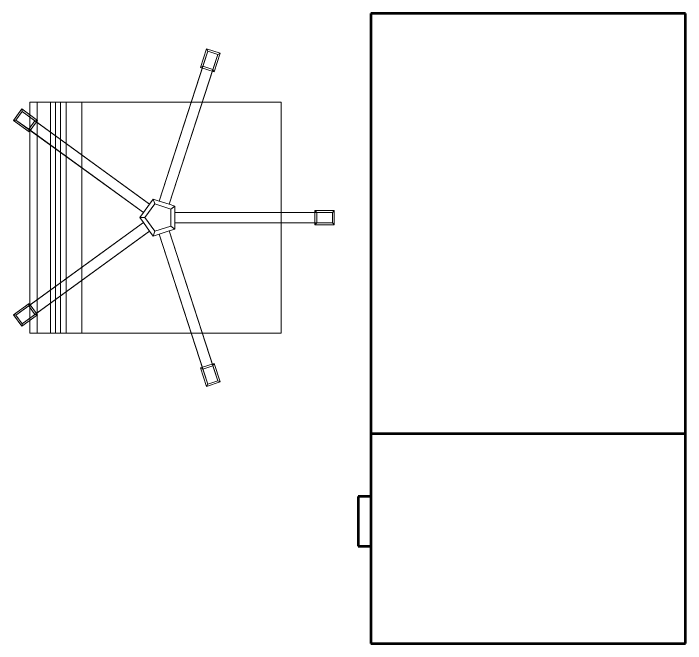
# Model space of a CAD drawing. Header units: millimetres. Extents: x 521 to 148073, y -17811 to 32040.
# Drawn here: x 144337 to 145618, y -17487 to -16287 of the extents above; entities that cross this region are included whole.
import ezdxf

# ---------------------------------------------------------------- set-up
doc = ezdxf.new("R2010")
doc.units = ezdxf.units.MM
doc.layers.add('DLXFURN', color=1, linetype='Continuous', lineweight=0)
doc.layers.add('kab žlab', color=6, linetype='Continuous')

# ---------------------------------------------------------------- blocks, each defined once
blk = doc.blocks.new('pracovni stul')
at = {"layer": 'kab žlab', "lineweight": 53}
for p, q in [((-10629.8, 4149.5), (-10629.8, 2949.5)), ((-10029.8, 4149.5), (-10629.8, 4149.5)), ((-10029.8, 2949.5), (-10029.8, 4149.5)), ((-10629.8, 3349.5), (-10029.8, 3349.5)), ((-10629.8, 3229.5), (-10653.6, 3229.5)), ((-10653.6, 3229.5), (-10653.6, 3135.3)), ((-10653.6, 3135.3), (-10629.8, 3135.3)), ((-10629.8, 2949.5), (-10029.8, 2949.5))]:
    blk.add_line(p, q, dxfattribs=at)
blk = doc.blocks.new('*U67')
for p, q in [((-0.1851, 0.2778), (-0.207, 0.2619)), ((-0.207, 0.2619), (-0.1851, 0.2778)), ((-0.2021, 0.2611), (-0.1859, 0.2729)), ((-0.1859, 0.2729), (-0.2021, 0.2611)), ((-0.1859, 0.2729), (-0.2021, 0.2611)), ((-0.2021, 0.2611), (-0.1859, 0.2729)), ((-0.1851, 0.2778), (-0.1859, 0.2729)), ((-0.1859, 0.2729), (-0.1851, 0.2778)), ((-0.1859, 0.2729), (-0.1859, 0.2729)), ((-0.1682, 0.2486), (-0.1859, 0.2729)), ((-0.1859, 0.2729), (-0.0095, 0.0301)), ((-0.1859, 0.2729), (-0.1859, 0.2729)), ((-0.0095, 0.0301), (-0.1859, 0.2729)), ((-0.1859, 0.2729), (-0.1682, 0.2486)), ((-0.1633, 0.2478), (-0.1851, 0.2778)), ((-0.1851, 0.2778), (-0.1633, 0.2478)), ((0.0095, 0.0301), (0.1859, 0.2729)), ((0.1859, 0.2729), (0.0095, 0.0301)), ((0.1851, 0.2778), (0.1633, 0.2478)), ((0.1633, 0.2478), (0.1851, 0.2778)), ((0.1859, 0.2729), (0.1682, 0.2486)), ((0.1682, 0.2486), (0.1859, 0.2729)), ((0.1859, 0.2729), (0.1851, 0.2778)), ((0.1851, 0.2778), (0.1859, 0.2729)), ((0.207, 0.2619), (0.1851, 0.2778)), ((0.1851, 0.2778), (0.207, 0.2619)), ((0.1859, 0.2729), (0.1859, 0.2729)), ((0.1859, 0.2729), (0.2021, 0.2611)), ((0.2021, 0.2611), (0.1859, 0.2729)), ((0.1859, 0.2729), (0.1859, 0.2729)), ((0.2021, 0.2611), (0.1859, 0.2729)), ((0.1859, 0.2729), (0.2021, 0.2611)), ((-0.207, 0.2619), (-0.1852, 0.2319)), ((-0.2021, 0.2611), (-0.207, 0.2619)), ((-0.207, 0.2619), (-0.2021, 0.2611)), ((-0.1852, 0.2319), (-0.207, 0.2619)), ((-0.0257, 0.0184), (-0.2021, 0.2611)), ((-0.2021, 0.2611), (-0.1844, 0.2368)), ((-0.2021, 0.2611), (-0.2021, 0.2611)), ((-0.2021, 0.2611), (-0.2021, 0.2611)), ((-0.2021, 0.2611), (-0.0257, 0.0184)), ((-0.1844, 0.2368), (-0.2021, 0.2611)), ((0.2021, 0.2611), (0.0257, 0.0184)), ((0.0257, 0.0184), (0.2021, 0.2611)), ((0.1844, 0.2368), (0.2021, 0.2611)), ((0.2021, 0.2611), (0.1844, 0.2368)), ((0.1852, 0.2319), (0.207, 0.2619)), ((0.207, 0.2619), (0.1852, 0.2319)), ((0.207, 0.2619), (0.2021, 0.2611)), ((0.2021, 0.2611), (0.207, 0.2619)), ((0.2021, 0.2611), (0.2021, 0.2611)), ((0.2021, 0.2611), (0.2021, 0.2611)), ((-0.22, 0.2468), (-0.22, 0.2071)), ((0.22, 0.2468), (-0.22, 0.2468)), ((-0.22, 0.1883), (-0.22, 0.2468)), ((-0.22, 0.2468), (0.22, 0.2468)), ((-0.22, 0.2468), (-0.22, 0.1883)), ((-0.22, 0.2071), (-0.22, 0.2468)), ((-0.1852, 0.2319), (-0.1633, 0.2478)), ((-0.1633, 0.2478), (-0.1852, 0.2319)), ((-0.1844, 0.2368), (-0.1682, 0.2486)), ((-0.1682, 0.2486), (-0.1844, 0.2368)), ((-0.0095, 0.0301), (-0.1682, 0.2486)), ((-0.1682, 0.2486), (-0.0095, 0.0301)), ((-0.1633, 0.2478), (-0.1682, 0.2486)), ((-0.1682, 0.2486), (-0.1633, 0.2478)), ((0.1682, 0.2486), (0.0095, 0.0301)), ((0.0095, 0.0301), (0.1682, 0.2486)), ((0.1633, 0.2478), (0.1682, 0.2486)), ((0.1682, 0.2486), (0.1633, 0.2478)), ((0.1633, 0.2478), (0.1852, 0.2319)), ((0.1852, 0.2319), (0.1633, 0.2478)), ((0.1682, 0.2486), (0.1844, 0.2368)), ((0.1844, 0.2368), (0.1682, 0.2486)), ((0.22, 0.2071), (0.22, 0.2468)), ((0.22, 0.2468), (0.22, 0.1883)), ((0.22, 0.2468), (0.22, 0.2071)), ((0.22, 0.1883), (0.22, 0.2468)), ((-0.22, 0.1978), (-0.22, 0.2327)), ((-0.22, 0.2327), (0.22, 0.2327)), ((0.22, 0.2327), (-0.22, 0.2327)), ((-0.22, 0.2327), (-0.22, 0.1883)), ((-0.22, 0.1883), (-0.22, 0.2327)), ((-0.22, 0.2327), (-0.22, 0.1978)), ((-0.1852, 0.2319), (-0.1844, 0.2368)), ((-0.1844, 0.2368), (-0.1852, 0.2319)), ((-0.1844, 0.2368), (-0.0257, 0.0184)), ((-0.0257, 0.0184), (-0.1844, 0.2368)), ((0.0257, 0.0184), (0.1844, 0.2368)), ((0.1844, 0.2368), (0.0257, 0.0184)), ((0.1852, 0.2319), (0.1844, 0.2368)), ((0.1844, 0.2368), (0.1852, 0.2319)), ((0.22, 0.2327), (0.22, 0.1978)), ((0.22, 0.1883), (0.22, 0.2327)), ((0.22, 0.2327), (0.22, 0.1883)), ((0.22, 0.1978), (0.22, 0.2327)), ((-0.22, 0.2071), (0.22, 0.2071)), ((-0.22, 0.2071), (-0.22, 0.1475)), ((0.22, 0.2071), (-0.22, 0.2071)), ((-0.22, 0.1475), (-0.22, 0.2071)), ((0.22, 0.1475), (0.22, 0.2071)), ((0.22, 0.2071), (0.22, 0.1475)), ((-0.22, -0.2322), (-0.22, 0.1978)), ((-0.22, 0.1978), (0.22, 0.1978)), ((0.22, 0.1978), (-0.22, 0.1978)), ((-0.22, 0.1978), (-0.22, -0.2322)), ((0.22, 0.1978), (0.22, -0.2322)), ((0.22, -0.2322), (0.22, 0.1978)), ((-0.22, 0.1884), (0.22, 0.1884)), ((-0.22, 0.1475), (-0.22, 0.1884)), ((-0.22, 0.1884), (-0.22, 0.1775)), ((0.22, 0.1884), (-0.22, 0.1884)), ((-0.22, 0.1884), (-0.22, 0.1475)), ((-0.22, 0.1775), (-0.22, 0.1884)), ((-0.22, 0.1883), (0.22, 0.1883)), ((0.22, 0.1883), (-0.22, 0.1883)), ((0.22, 0.1884), (0.22, 0.1475)), ((0.22, 0.1775), (0.22, 0.1884)), ((0.22, 0.1475), (0.22, 0.1884)), ((0.22, 0.1884), (0.22, 0.1775)), ((-0.22, 0.1775), (0.22, 0.1775)), ((-0.22, 0.1775), (-0.22, -0.2322)), ((0.22, 0.1775), (-0.22, 0.1775)), ((-0.22, -0.2322), (-0.22, 0.1775)), ((0.22, -0.2322), (0.22, 0.1775)), ((0.22, 0.1775), (0.22, -0.2322)), ((-0.22, 0.1475), (0.22, 0.1475)), ((0.22, 0.1475), (-0.22, 0.1475)), ((-0.026, 0.0085), (0, 0.0274)), ((0, 0.0274), (-0.026, 0.0085)), ((-0.0257, 0.0184), (-0.0095, 0.0301)), ((-0.0095, 0.0301), (-0.0257, 0.0184)), ((-0.0095, 0.0301), (-0.0257, 0.0184)), ((-0.0257, 0.0184), (-0.0095, 0.0301)), ((-0.0095, 0.0301), (-0.0257, 0.0184)), ((-0.0257, 0.0184), (-0.0095, 0.0301)), ((0, 0.0371), (-0.0095, 0.0301)), ((-0.0095, 0.0301), (0, 0.0371)), ((-0.0095, 0.0301), (-0.0095, 0.0301)), ((-0.0095, 0.0301), (-0.0095, 0.0301)), ((0.0095, 0.0301), (0, 0.0371)), ((0, 0.0371), (0, 0.0274)), ((0, 0.0274), (0, 0.0371)), ((0, 0.0371), (0.0095, 0.0301)), ((0, 0.0274), (0.026, 0.0085)), ((0.026, 0.0085), (0, 0.0274)), ((0.0257, 0.0184), (0.0095, 0.0301)), ((0.0095, 0.0301), (0.0095, 0.0301)), ((0.0095, 0.0301), (0.0257, 0.0184)), ((0.0095, 0.0301), (0.0095, 0.0301)), ((0.0257, 0.0184), (0.0095, 0.0301)), ((0.0095, 0.0301), (0.0257, 0.0184)), ((0.0257, 0.0184), (0.0095, 0.0301)), ((0.0095, 0.0301), (0.0257, 0.0184)), ((-0.0257, 0.0184), (-0.0353, 0.0115)), ((-0.0353, 0.0115), (-0.0257, 0.0184)), ((-0.0257, 0.0184), (-0.0257, 0.0184)), ((-0.0257, 0.0184), (-0.0257, 0.0184)), ((0.0257, 0.0184), (0.0257, 0.0184)), ((0.0257, 0.0184), (0.0257, 0.0184)), ((0.0353, 0.0115), (0.0257, 0.0184)), ((0.0257, 0.0184), (0.0353, 0.0115)), ((-0.3169, -0.0925), (-0.0316, 0.0002)), ((-0.0316, 0.0002), (-0.3169, -0.0925)), ((-0.0316, 0.0002), (-0.2884, -0.0832)), ((-0.2884, -0.0832), (-0.0316, 0.0002)), ((-0.026, 0.0085), (-0.0353, 0.0115)), ((-0.0353, 0.0115), (-0.0316, 0.0002)), ((-0.0353, 0.0115), (-0.026, 0.0085)), ((-0.0316, 0.0002), (-0.0353, 0.0115)), ((-0.0316, 0.0002), (-0.0316, 0.0002)), ((-0.0254, -0.0188), (-0.0316, 0.0002)), ((-0.0316, 0.0002), (-0.0316, 0.0002)), ((-0.0316, 0.0002), (-0.0254, -0.0188)), ((-0.0316, 0.0002), (-0.0254, -0.0188)), ((-0.0254, -0.0188), (-0.0316, 0.0002)), ((-0.0316, 0.0002), (-0.0254, -0.0188)), ((-0.0254, -0.0188), (-0.0316, 0.0002)), ((-0.0161, -0.0221), (-0.026, 0.0085)), ((-0.026, 0.0085), (-0.0161, -0.0221)), ((0.026, 0.0085), (0.0161, -0.0221)), ((0.0161, -0.0221), (0.026, 0.0085)), ((0.0254, -0.0188), (0.0316, 0.0002)), ((0.0316, 0.0002), (0.0254, -0.0188)), ((0.0254, -0.0188), (0.0316, 0.0002)), ((0.0316, 0.0002), (0.0254, -0.0188)), ((0.0254, -0.0188), (0.0316, 0.0002)), ((0.0316, 0.0002), (0.0254, -0.0188)), ((0.026, 0.0085), (0.0353, 0.0115)), ((0.0353, 0.0115), (0.026, 0.0085)), ((0.0316, 0.0002), (0.0353, 0.0115)), ((0.0353, 0.0115), (0.0316, 0.0002)), ((0.0316, 0.0002), (0.0316, 0.0002)), ((0.0316, 0.0002), (0.0316, 0.0002)), ((0.2884, -0.0832), (0.0316, 0.0002)), ((0.0316, 0.0002), (0.3169, -0.0925)), ((0.0316, 0.0002), (0.2884, -0.0832)), ((0.3169, -0.0925), (0.0316, 0.0002)), ((-0.0254, -0.0188), (-0.3108, -0.1115)), ((-0.3108, -0.1115), (-0.0254, -0.0188)), ((-0.2822, -0.1022), (-0.0254, -0.0188)), ((-0.0254, -0.0188), (-0.2822, -0.1022)), ((-0.0254, -0.0188), (-0.0254, -0.0188)), ((-0.0254, -0.0188), (-0.0254, -0.0188)), ((-0.0254, -0.0188), (-0.0218, -0.03)), ((-0.0218, -0.03), (-0.0254, -0.0188)), ((-0.0161, -0.0221), (-0.0218, -0.03)), ((-0.0218, -0.03), (-0.0161, -0.0221)), ((0.0161, -0.0221), (-0.0161, -0.0221)), ((-0.0161, -0.0221), (0.0161, -0.0221)), ((0.0161, -0.0221), (0.0218, -0.03)), ((0.0218, -0.03), (0.0161, -0.0221)), ((0.0218, -0.03), (0.0254, -0.0188)), ((0.0254, -0.0188), (0.0218, -0.03)), ((0.3108, -0.1115), (0.0254, -0.0188)), ((0.0254, -0.0188), (0.2822, -0.1022)), ((0.0254, -0.0188), (0.0254, -0.0188)), ((0.0254, -0.0188), (0.0254, -0.0188)), ((0.2822, -0.1022), (0.0254, -0.0188)), ((0.0254, -0.0188), (0.3108, -0.1115)), ((-0.0218, -0.03), (-0.01, -0.03)), ((-0.01, -0.03), (-0.0218, -0.03)), ((-0.01, -0.33), (-0.01, -0.03)), ((-0.01, -0.03), (-0.01, -0.3)), ((-0.01, -0.03), (-0.01, -0.03)), ((-0.01, -0.03), (0.01, -0.03)), ((0.01, -0.03), (-0.01, -0.03)), ((-0.01, -0.03), (-0.01, -0.03)), ((-0.01, -0.3), (-0.01, -0.03)), ((-0.01, -0.03), (0.01, -0.03)), ((-0.01, -0.03), (-0.01, -0.33)), ((0.01, -0.03), (-0.01, -0.03)), ((-0.01, -0.03), (0.01, -0.03)), ((0.01, -0.03), (-0.01, -0.03)), ((0.01, -0.03), (0.01, -0.03)), ((0.01, -0.03), (0.01, -0.03)), ((0.01, -0.3), (0.01, -0.03)), ((0.01, -0.03), (0.01, -0.33)), ((0.01, -0.03), (0.01, -0.3)), ((0.01, -0.33), (0.01, -0.03)), ((0.01, -0.03), (0.0218, -0.03)), ((0.0218, -0.03), (0.01, -0.03)), ((-0.2861, -0.0788), (-0.3214, -0.0902)), ((-0.3214, -0.0902), (-0.2861, -0.0788)), ((-0.2884, -0.0832), (-0.3169, -0.0925)), ((-0.3169, -0.0925), (-0.2884, -0.0832)), ((-0.2861, -0.0788), (-0.2884, -0.0832)), ((-0.2884, -0.0832), (-0.2861, -0.0788)), ((-0.2822, -0.1022), (-0.2884, -0.0832)), ((-0.2884, -0.0832), (-0.2822, -0.1022)), ((-0.2778, -0.1045), (-0.2861, -0.0788)), ((-0.2861, -0.0788), (-0.2778, -0.1045)), ((0.2861, -0.0788), (0.2778, -0.1045)), ((0.2778, -0.1045), (0.2861, -0.0788)), ((0.2884, -0.0832), (0.2822, -0.1022)), ((0.2822, -0.1022), (0.2884, -0.0832)), ((0.3214, -0.0902), (0.2861, -0.0788)), ((0.2861, -0.0788), (0.2884, -0.0832)), ((0.2884, -0.0832), (0.2861, -0.0788)), ((0.2861, -0.0788), (0.3214, -0.0902)), ((0.3169, -0.0925), (0.2884, -0.0832)), ((0.2884, -0.0832), (0.3169, -0.0925)), ((-0.3214, -0.0902), (-0.3169, -0.0925)), ((-0.3169, -0.0925), (-0.3214, -0.0902)), ((-0.3214, -0.0902), (-0.313, -0.1159)), ((-0.313, -0.1159), (-0.3214, -0.0902)), ((-0.3169, -0.0925), (-0.3169, -0.0925)), ((-0.3108, -0.1115), (-0.3169, -0.0925)), ((-0.3169, -0.0925), (-0.3169, -0.0925)), ((-0.3169, -0.0925), (-0.3108, -0.1115)), ((-0.3169, -0.0925), (-0.3108, -0.1115)), ((-0.3108, -0.1115), (-0.3169, -0.0925)), ((-0.3108, -0.1115), (-0.2822, -0.1022)), ((-0.2822, -0.1022), (-0.3108, -0.1115)), ((-0.2778, -0.1045), (-0.2822, -0.1022)), ((-0.2822, -0.1022), (-0.2778, -0.1045)), ((0.2778, -0.1045), (0.2822, -0.1022)), ((0.2822, -0.1022), (0.2778, -0.1045)), ((0.2822, -0.1022), (0.3108, -0.1115)), ((0.3108, -0.1115), (0.2822, -0.1022)), ((0.3108, -0.1115), (0.3169, -0.0925)), ((0.3169, -0.0925), (0.3108, -0.1115)), ((0.3108, -0.1115), (0.3169, -0.0925)), ((0.3169, -0.0925), (0.3108, -0.1115)), ((0.313, -0.1159), (0.3214, -0.0902)), ((0.3214, -0.0902), (0.313, -0.1159)), ((0.3169, -0.0925), (0.3214, -0.0902)), ((0.3214, -0.0902), (0.3169, -0.0925)), ((0.3169, -0.0925), (0.3169, -0.0925)), ((0.3169, -0.0925), (0.3169, -0.0925)), ((-0.313, -0.1159), (-0.2778, -0.1045)), ((-0.2778, -0.1045), (-0.313, -0.1159)), ((-0.3108, -0.1115), (-0.313, -0.1159)), ((-0.313, -0.1159), (-0.3108, -0.1115)), ((-0.3108, -0.1115), (-0.3108, -0.1115)), ((-0.3108, -0.1115), (-0.3108, -0.1115)), ((0.2778, -0.1045), (0.313, -0.1159)), ((0.313, -0.1159), (0.2778, -0.1045)), ((0.3108, -0.1115), (0.3108, -0.1115)), ((0.3108, -0.1115), (0.3108, -0.1115)), ((0.313, -0.1159), (0.3108, -0.1115)), ((0.3108, -0.1115), (0.313, -0.1159)), ((-0.22, -0.2322), (0.22, -0.2322)), ((-0.22, -0.2322), (-0.22, -0.2322)), ((-0.22, -0.2322), (0.22, -0.2322)), ((0.22, -0.2322), (-0.22, -0.2322)), ((0.22, -0.2322), (-0.22, -0.2322)), ((-0.22, -0.2322), (-0.22, -0.2322)), ((0.22, -0.2322), (0.22, -0.2322)), ((0.22, -0.2322), (0.22, -0.2322)), ((0.0135, -0.2965), (-0.0135, -0.2965)), ((-0.0135, -0.2965), (-0.01, -0.3)), ((-0.0135, -0.2965), (-0.0135, -0.3335)), ((-0.01, -0.3), (-0.0135, -0.2965)), ((-0.0135, -0.3335), (-0.0135, -0.2965)), ((-0.0135, -0.2965), (0.0135, -0.2965)), ((-0.01, -0.3), (-0.01, -0.33)), ((0.01, -0.3), (-0.01, -0.3)), ((-0.01, -0.3), (0.01, -0.3)), ((-0.01, -0.33), (-0.01, -0.3)), ((0.0135, -0.2965), (0.01, -0.3)), ((0.01, -0.3), (0.0135, -0.2965)), ((0.01, -0.33), (0.01, -0.3)), ((0.01, -0.3), (0.01, -0.33)), ((0.0135, -0.3335), (0.0135, -0.2965)), ((0.0135, -0.2965), (0.0135, -0.3335)), ((-0.0135, -0.3335), (-0.01, -0.33)), ((-0.01, -0.33), (-0.0135, -0.3335)), ((-0.01, -0.33), (-0.01, -0.33)), ((-0.01, -0.33), (-0.01, -0.33)), ((-0.01, -0.33), (0.01, -0.33)), ((0.01, -0.33), (-0.01, -0.33)), ((-0.01, -0.33), (0.01, -0.33)), ((0.01, -0.33), (-0.01, -0.33)), ((0.01, -0.33), (0.01, -0.33)), ((0.01, -0.33), (0.01, -0.33)), ((0.01, -0.33), (0.0135, -0.3335)), ((0.0135, -0.3335), (0.01, -0.33)), ((-0.0135, -0.3335), (0.0135, -0.3335)), ((0.0135, -0.3335), (-0.0135, -0.3335))]:
    blk.add_line(p, q)

msp = doc.modelspace()

# ---------------------------------------------------------------- block references
at = {"layer": 'DLXFURN', "color": 3, "xscale": 1000, "yscale": 1000, "zscale": 1000, "rotation": 90}
msp.add_blockref('*U67', (144615, -16675.9), dxfattribs=at)
at = {"layer": 'kab žlab'}
msp.add_blockref('pracovni stul', (155647.7, -20436.6), dxfattribs=at)

doc.saveas('drawing.dxf')
